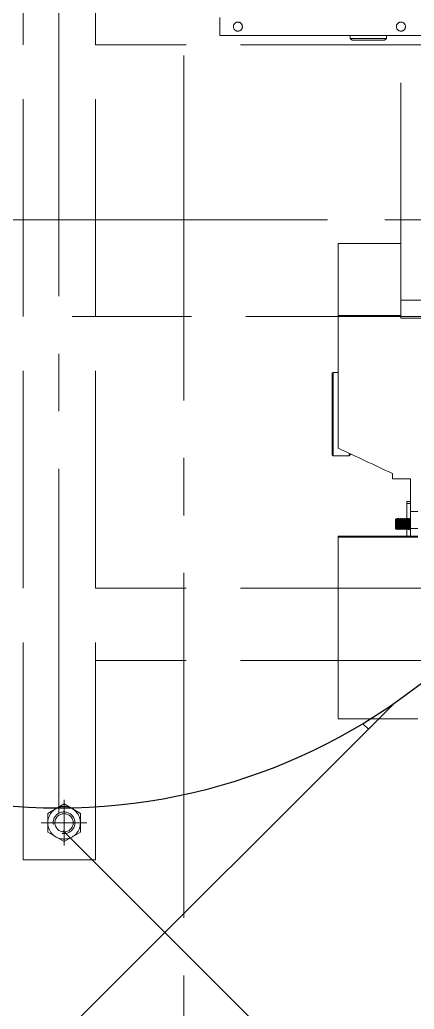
# Model space of a CAD drawing. Header units: millimetres. Extents: x 163705 to 1616509, y 81827 to 302547.
# Drawn here: x 227906 to 228124, y 146224 to 146770 of the extents above; entities that cross this region are included whole.
import ezdxf

# ---------------------------------------------------------------- set-up
doc = ezdxf.new("R2010")
doc.units = ezdxf.units.MM
doc.header["$LTSCALE"] = 10
doc.linetypes.add('ACAD_ISO02W100', pattern=[15, 12, -3])
doc.linetypes.add('CENTER2', pattern=[28.575, 19.05, -3.175, 3.175, -3.175])
for name, color, linetype, lineweight in [('1-中心线', 1, 'CENTER2', 0), ('1-剖面线', 8, 'Continuous', 0), ('1-填充', 8, 'Continuous', 18), ('1-虚线', 8, 'ACAD_ISO02W100', 0), ('1-设备轮廓', 2, 'Continuous', 18)]:
    doc.layers.add(name, color=color, linetype=linetype, lineweight=lineweight)

# ---------------------------------------------------------------- blocks, each defined once
blk = doc.blocks.new('G$CE8A1B22C')
blk.add_circle((328, 328), 325)
at = {"layer": '1-中心线'}
for p, q in [((328, 0), (328, 656)), ((0, 328), (656, 328))]:
    blk.add_line(p, q, dxfattribs=at)
at = {"layer": '1-剖面线'}
blk.add_arc((404.26, 195.37), 325, 43.5125, 196.2853, dxfattribs=at)
blk = doc.blocks.new('A$C5A5F0ED2')
at = {"layer": '1-填充'}
h = blk.add_hatch(dxfattribs=at)
h.set_pattern_fill('ANSI38', color=256, scale=50)
h.paths.add_polyline_path([(100, 100), (5900, 100), (5900, 1900), (100, 1900)])
h.paths.add_polyline_path([(675, 1000.01, 1), (1325, 1000.01, 1)], flags=16)
h.paths.add_polyline_path([(3325, 1000, 0.677608), (2764.3, 776.23, 0.677608)], flags=16)
h.paths.add_polyline_path([(5325, 1000.01, 0.677608), (4764.3, 776.24, 0.677608)], flags=16)
blk.add_blockref('G$CE8A1B22C', (672, 672.01))
blk = doc.blocks.new('A$C7121566b')
for name, p in [('A$C5A5F0ED2', (16999.65, 5100.13)), ('G$CE8A1B22C', (17671.65, 5772.14))]:
    blk.add_blockref(name, p)
blk = doc.blocks.new('*X26')
for p, q in [((-5.2, 9), (-10.39, 0)), ((5.2, 9), (-5.2, 9)), ((10.39, 0), (5.2, 9)), ((-10.39, 0), (-5.2, -9)), ((5.2, -9), (10.39, 0)), ((-5.2, -9), (5.2, -9))]:
    blk.add_line(p, q)
for radius in [9, 5.05]:
    blk.add_circle((0, 0), radius)
blk.add_arc((0, 0), 6, 260, 190)
at = {"layer": '1-中心线'}
for p, q in [((0, -12.64), (0, 12.64)), ((-12.64, 0), (12.64, 0))]:
    blk.add_line(p, q, dxfattribs=at)
blk = doc.blocks.new('A$C3984b98f')
for p, q in [((256.14, 442.81), (256.14, -157.19)), ((256.14, 442.81), (296.14, 442.81)), ((256.14, 442.81), (276.14, 442.81)), ((256.14, 442.81), (296.14, 442.81)), ((296.14, 442.81), (296.14, -157.19)), ((122.29, 365.04), (78.29, 365.04)), ((122.29, 365.04), (122.29, 306.63)), ((-243.86, 332.81), (256.14, 332.81)), ((122.29, 306.63), (122.29, 264.58)), ((-243.86, 292.81), (256.14, 292.81)), ((122.29, 264.58), (78.29, 264.58)), ((82.29, 264.16), (78.29, 264.16)), ((82.29, 264.16), (82.29, 259.87)), ((122.29, 264.15), (82.29, 264.15)), ((84.29, 264.15), (84.29, 260.16)), ((122.29, 264.15), (122.29, 264.58)), ((78.29, 259.87), (82.29, 259.87)), ((82.57, 260.34), (82.29, 259.86)), ((82.55, 260.25), (82.29, 259.82)), ((82.29, 259.87), (82.29, 232.53)), ((82.42, 258.16), (82.29, 258.1)), ((82.85, 258.01), (82.53, 258.16)), ((82.58, 260.34), (82.68, 260.34)), ((82.98, 259.71), (82.66, 260.25)), ((83.01, 259.8), (82.69, 260.34)), ((83.17, 258.16), (82.85, 258.01)), ((83.3, 260.25), (82.98, 259.71)), ((83.32, 260.34), (83, 259.78)), ((83.6, 258.01), (83.28, 258.16)), ((83.33, 260.34), (83.43, 260.34)), ((83.73, 259.71), (83.41, 260.25)), ((83.76, 259.8), (83.44, 260.34)), ((83.92, 258.16), (83.6, 258.01)), ((84.05, 260.25), (83.73, 259.71)), ((84.07, 260.34), (83.75, 259.78)), ((84.35, 258.01), (84.03, 258.16)), ((84.08, 260.34), (84.18, 260.34)), ((84.48, 259.71), (84.16, 260.25)), ((84.51, 259.8), (84.19, 260.34)), ((84.67, 258.16), (84.35, 258.01)), ((84.8, 260.25), (84.48, 259.71)), ((84.82, 260.34), (84.5, 259.78)), ((85.1, 258.01), (84.78, 258.16)), ((84.83, 260.34), (84.93, 260.34)), ((85.23, 259.71), (84.91, 260.25)), ((85.26, 259.8), (84.94, 260.34)), ((85.42, 258.16), (85.1, 258.01)), ((85.55, 260.25), (85.23, 259.71)), ((85.57, 260.34), (85.25, 259.78)), ((85.85, 258.01), (85.53, 258.16)), ((85.58, 260.34), (85.68, 260.34)), ((85.98, 259.71), (85.66, 260.25)), ((86.01, 259.8), (85.69, 260.34)), ((86.17, 258.16), (85.85, 258.01)), ((86.3, 260.25), (85.98, 259.71)), ((86.32, 260.34), (86, 259.78)), ((86.6, 258.01), (86.28, 258.16)), ((86.33, 260.34), (86.43, 260.34)), ((86.73, 259.71), (86.41, 260.25)), ((86.76, 259.8), (86.44, 260.34)), ((86.92, 258.16), (86.6, 258.01)), ((87.05, 260.25), (86.73, 259.71)), ((87.07, 260.34), (86.75, 259.78)), ((87.35, 258.01), (87.03, 258.16)), ((87.08, 260.34), (87.18, 260.34)), ((87.48, 259.71), (87.16, 260.25)), ((87.51, 259.8), (87.19, 260.34)), ((87.67, 258.16), (87.35, 258.01)), ((87.8, 260.25), (87.48, 259.71)), ((87.82, 260.34), (87.5, 259.78)), ((88.1, 258.01), (87.78, 258.16)), ((87.83, 260.34), (87.93, 260.34)), ((88.23, 259.71), (87.91, 260.25)), ((88.26, 259.8), (87.94, 260.34)), ((88.42, 258.16), (88.1, 258.01)), ((88.55, 260.25), (88.23, 259.71)), ((88.57, 260.34), (88.25, 259.78)), ((88.85, 258.01), (88.53, 258.16)), ((88.58, 260.34), (88.68, 260.34)), ((88.98, 259.71), (88.66, 260.25)), ((89.01, 259.8), (88.69, 260.34)), ((89.17, 258.16), (88.85, 258.01)), ((89.3, 260.25), (88.98, 259.71)), ((89.32, 260.34), (89, 259.78)), ((89.6, 258.01), (89.28, 258.16)), ((89.33, 260.34), (89.43, 260.34)), ((89.73, 259.71), (89.41, 260.25)), ((89.76, 259.8), (89.44, 260.34)), ((89.92, 258.16), (89.6, 258.01)), ((90.05, 260.25), (89.73, 259.71)), ((90.07, 260.34), (89.75, 259.78)), ((90.08, 260.34), (90.07, 260.34)), ((90.08, 260.34), (90.08, 260.34)), ((90.08, 260.34), (90.08, 255.25)), ((90.58, 259.84), (90.08, 260.34)), ((90.58, 255.6), (90.58, 259.84)), ((82.3, 255.25), (82.29, 255.26)), ((82.3, 255.25), (82.29, 255.11)), ((82.29, 254.34), (82.31, 254.34)), ((82.64, 254.91), (82.32, 254.35)), ((82.73, 255.64), (82.41, 255.25)), ((82.94, 254.35), (82.63, 254.89)), ((83.05, 255.25), (82.73, 255.64)), ((82.95, 254.34), (83.06, 254.34)), ((83.39, 254.91), (83.07, 254.35)), ((83.48, 255.64), (83.16, 255.25)), ((83.69, 254.35), (83.38, 254.89)), ((83.8, 255.25), (83.48, 255.64)), ((83.7, 254.34), (83.81, 254.34)), ((84.14, 254.91), (83.82, 254.35)), ((84.23, 255.64), (83.91, 255.25)), ((84.44, 254.35), (84.13, 254.89)), ((84.55, 255.25), (84.23, 255.64)), ((84.29, 254.61), (84.29, 246.07)), ((84.45, 254.34), (84.56, 254.34)), ((84.89, 254.91), (84.57, 254.35)), ((84.98, 255.64), (84.66, 255.25)), ((85.19, 254.35), (84.88, 254.89)), ((85.3, 255.25), (84.98, 255.64)), ((85.2, 254.34), (85.31, 254.34)), ((85.64, 254.91), (85.32, 254.35)), ((85.73, 255.64), (85.41, 255.25)), ((85.94, 254.35), (85.63, 254.89)), ((86.05, 255.25), (85.73, 255.64)), ((85.95, 254.34), (86.06, 254.34)), ((86.39, 254.91), (86.07, 254.35)), ((86.48, 255.64), (86.16, 255.25)), ((86.69, 254.35), (86.38, 254.89)), ((86.8, 255.25), (86.48, 255.64)), ((86.7, 254.34), (86.81, 254.34)), ((87.14, 254.91), (86.82, 254.35)), ((87.23, 255.64), (86.91, 255.25)), ((87.44, 254.35), (87.13, 254.89)), ((87.55, 255.25), (87.23, 255.64)), ((87.45, 254.34), (87.56, 254.34)), ((87.89, 254.91), (87.57, 254.35)), ((87.98, 255.64), (87.66, 255.25)), ((88.19, 254.35), (87.88, 254.89)), ((88.3, 255.25), (87.98, 255.64)), ((88.2, 254.34), (88.31, 254.34)), ((88.64, 254.91), (88.32, 254.35)), ((88.73, 255.64), (88.41, 255.25)), ((88.94, 254.35), (88.63, 254.89)), ((89.05, 255.25), (88.73, 255.64)), ((88.95, 254.34), (89.06, 254.34)), ((89.39, 254.91), (89.07, 254.35)), ((89.48, 255.64), (89.16, 255.25)), ((89.69, 254.35), (89.38, 254.89)), ((89.8, 255.25), (89.48, 255.64)), ((89.7, 254.34), (89.81, 254.34)), ((90.14, 254.91), (89.82, 254.35)), ((90.08, 255.25), (89.91, 255.25)), ((90.38, 255.46), (90.08, 255.25)), ((90.31, 254.58), (90.13, 254.89)), ((90.58, 254.84), (90.31, 254.58)), ((90.58, 254.84), (90.58, 255.6)), ((82.29, 250.46), (78.29, 250.46)), ((82.29, 232.53), (82.29, 250.46)), ((82.29, 246.07), (84.29, 246.07)), ((84.29, 246.07), (84.29, 244.93)), ((82.29, 244.93), (84.29, 244.93)), ((92.29, 232.53), (82.29, 232.53)), ((92.29, 229.51), (92.29, 232.53)), ((115.59, 219.17), (116.09, 219.67)), ((115.59, 219.17), (115.59, 218.62)), ((116.09, 218.38), (116.09, 219.67)), ((125.09, 219.67), (116.09, 219.67)), ((125.09, 219.67), (125.09, 201.69)), ((125.59, 219.17), (125.09, 219.67)), ((125.59, 201.58), (125.59, 219.17)), ((122.29, 205.64), (122.29, 215.46)), ((125.59, 199.95), (125.59, 211.67)), ((122.29, 142.22), (122.29, 205.64)), ((125.09, 201.69), (125.09, 173.67)), ((125.59, 174.17), (125.59, 201.58)), ((125.59, 199.95), (125.59, 181.67)), ((125.09, 173.67), (122.29, 173.67)), ((125.59, 174.17), (125.09, 173.67)), ((-252.4, 143.7), (87.6, 143.7)), ((-246.86, 142.81), (269.14, 142.81)), ((87.6, 133.7), (87.6, 143.7)), ((122.29, 142.22), (87.6, 142.22)), ((122.29, 142.22), (122.29, 102.47)), ((87.6, 133.7), (47.6, 133.7)), ((87.6, 133.7), (87.6, -12.3)), ((122.29, 102.47), (87.6, 102.47)), ((122.29, 102.42), (87.6, 102.42)), ((122.29, 102.42), (122.29, 102.47)), ((-243.86, -7.19), (256.14, -7.19)), ((96.6, -9.8), (95.6, -10.8)), ((115.38, -10.8), (95.6, -10.8)), ((95.6, -12.3), (95.6, -10.8)), ((114.4, -9.8), (96.6, -9.8)), ((114.6, -9.8), (114.4, -9.8)), ((114.6, -9.8), (115.6, -10.8)), ((115.6, -10.8), (115.38, -10.8)), ((115.6, -12.3), (115.6, -10.8)), ((187.6, -12.3), (-12.4, -12.3)), ((187.6, -22.3), (187.6, -12.3))]:
    blk.add_line(p, q)
for points in [[(82.55, 260.25), (82.47, 259.27), (82.42, 258.16)], [(82.53, 258.16), (82.6, 259.55), (82.66, 260.25)], [(83.3, 260.25), (83.22, 259.27), (83.17, 258.16)], [(83.28, 258.16), (83.35, 259.55), (83.41, 260.25)], [(84.05, 260.25), (83.97, 259.27), (83.92, 258.16)], [(84.03, 258.16), (84.1, 259.55), (84.16, 260.25)], [(84.8, 260.25), (84.72, 259.27), (84.67, 258.16)], [(84.78, 258.16), (84.85, 259.55), (84.91, 260.25)], [(85.55, 260.25), (85.47, 259.27), (85.42, 258.16)], [(85.53, 258.16), (85.6, 259.55), (85.66, 260.25)], [(86.3, 260.25), (86.22, 259.27), (86.17, 258.16)], [(86.28, 258.16), (86.35, 259.55), (86.41, 260.25)], [(87.05, 260.25), (86.97, 259.27), (86.92, 258.16)], [(87.03, 258.16), (87.1, 259.55), (87.16, 260.25)], [(87.8, 260.25), (87.72, 259.27), (87.67, 258.16)], [(87.78, 258.16), (87.85, 259.55), (87.91, 260.25)], [(88.55, 260.25), (88.47, 259.27), (88.42, 258.16)], [(88.53, 258.16), (88.6, 259.55), (88.66, 260.25)], [(89.3, 260.25), (89.22, 259.27), (89.17, 258.16)], [(89.28, 258.16), (89.35, 259.55), (89.41, 260.25)], [(90.05, 260.25), (89.97, 259.27), (89.92, 258.16)], [(82.32, 254.35), (82.33, 254.37), (82.34, 254.45), (82.41, 255.25)], [(83.05, 255.25), (83, 254.56), (82.97, 254.38), (82.96, 254.36), (82.96, 254.35), (82.95, 254.34), (82.95, 254.34)], [(83.8, 255.25), (83.75, 254.56), (83.72, 254.38), (83.71, 254.36), (83.71, 254.35), (83.7, 254.34), (83.7, 254.34)], [(84.55, 255.25), (84.5, 254.56), (84.47, 254.38), (84.46, 254.36), (84.46, 254.35), (84.45, 254.34), (84.45, 254.34)], [(84.57, 254.35), (84.58, 254.37), (84.59, 254.45), (84.66, 255.25)], [(85.3, 255.25), (85.25, 254.56), (85.22, 254.38), (85.21, 254.36), (85.21, 254.35), (85.2, 254.34), (85.2, 254.34)], [(85.32, 254.35), (85.33, 254.37), (85.34, 254.45), (85.41, 255.25)], [(86.05, 255.25), (86, 254.56), (85.97, 254.38), (85.96, 254.36), (85.96, 254.35), (85.95, 254.34), (85.95, 254.34)], [(86.07, 254.35), (86.08, 254.37), (86.09, 254.45), (86.16, 255.25)], [(86.8, 255.25), (86.75, 254.56), (86.72, 254.38), (86.71, 254.36), (86.71, 254.35), (86.7, 254.34), (86.7, 254.34)], [(86.82, 254.35), (86.83, 254.37), (86.84, 254.45), (86.91, 255.25)], [(87.55, 255.25), (87.5, 254.56), (87.47, 254.38), (87.46, 254.36), (87.46, 254.35), (87.45, 254.34), (87.45, 254.34)], [(87.57, 254.35), (87.58, 254.37), (87.59, 254.45), (87.66, 255.25)], [(88.3, 255.25), (88.25, 254.56), (88.22, 254.38), (88.21, 254.36), (88.21, 254.35), (88.2, 254.34), (88.2, 254.34)], [(88.32, 254.35), (88.33, 254.37), (88.34, 254.45), (88.41, 255.25)], [(89.05, 255.25), (89, 254.56), (88.97, 254.38), (88.96, 254.36), (88.96, 254.35), (88.95, 254.34), (88.95, 254.34)], [(89.8, 255.25), (89.75, 254.56), (89.72, 254.38), (89.71, 254.36), (89.71, 254.35), (89.7, 254.34), (89.7, 254.34)], [(89.82, 254.35), (89.83, 254.37), (89.84, 254.45), (89.91, 255.25)], [(90.31, 254.58), (90.32, 254.59), (90.32, 254.6), (90.33, 254.68), (90.38, 255.46)]]:
    blk.add_lwpolyline(points)
for centre in [(87.6, -17.3), (177.6, -17.3)]:
    blk.add_circle(centre, 2.5)
for centre, radius, start, end in [((-166.91, 267.39), 249.5, 357.2119, 357.8802), ((-166.45, 267.37), 249.15, 357.2111, 357.8803), ((82.86, 260.23), 0.307, 158.7245, 175.223), ((82.58, 260.33), 0.011, 103.0271, 159.6852), ((82.68, 260.33), 0.0121, 19.63, 75.7871), ((-82.64, 265.53), 165.67, 356.5773, 357.3973), ((83.22, 259.68), 0.245, 156.5869, 172.9197), ((-166.16, 267.39), 249.5, 357.2119, 357.8802), ((-166.05, 267.39), 249.5, 357.2119, 357.8802), ((83.61, 260.23), 0.307, 158.7245, 175.223), ((83.33, 260.33), 0.011, 103.0271, 159.6852), ((83.43, 260.33), 0.0121, 19.63, 75.7871), ((-81.89, 265.53), 165.67, 356.5773, 357.3973), ((83.97, 259.68), 0.245, 156.5869, 172.9197), ((-165.41, 267.39), 249.5, 357.2119, 357.8802), ((-164.95, 267.37), 249.15, 357.2111, 357.8803), ((84.36, 260.23), 0.307, 158.7245, 175.223), ((84.08, 260.33), 0.011, 103.0271, 159.6852), ((84.18, 260.33), 0.0121, 19.63, 75.7871), ((-81.14, 265.53), 165.67, 356.5773, 357.3973), ((84.72, 259.68), 0.245, 156.5869, 172.9197), ((-164.66, 267.39), 249.5, 357.2119, 357.8802), ((-164.55, 267.39), 249.5, 357.2119, 357.8802), ((85.11, 260.23), 0.307, 158.7245, 175.223), ((84.83, 260.33), 0.011, 103.0271, 159.6852), ((84.93, 260.33), 0.0121, 19.63, 75.7871), ((-80.39, 265.53), 165.67, 356.5773, 357.3973), ((85.47, 259.68), 0.245, 156.5869, 172.9197), ((-163.91, 267.39), 249.5, 357.2119, 357.8802), ((-163.8, 267.39), 249.5, 357.2119, 357.8802), ((85.86, 260.23), 0.307, 158.7245, 175.223), ((85.58, 260.33), 0.011, 103.0271, 159.6852), ((85.68, 260.33), 0.0121, 19.63, 75.7871), ((-79.64, 265.53), 165.67, 356.5773, 357.3973), ((86.22, 259.68), 0.245, 156.5869, 172.9197), ((-163.16, 267.39), 249.5, 357.2119, 357.8802), ((-163.05, 267.39), 249.5, 357.2119, 357.8802), ((86.61, 260.23), 0.307, 158.7245, 175.223), ((86.33, 260.33), 0.011, 103.0271, 159.6852), ((86.43, 260.33), 0.0121, 19.63, 75.7871), ((-78.89, 265.53), 165.67, 356.5773, 357.3973), ((86.97, 259.68), 0.245, 156.5869, 172.9197), ((-162.41, 267.39), 249.5, 357.2119, 357.8802), ((-162.3, 267.39), 249.5, 357.2119, 357.8802), ((87.36, 260.23), 0.307, 158.7245, 175.223), ((87.08, 260.33), 0.011, 103.0271, 159.6852), ((87.18, 260.33), 0.0121, 19.63, 75.7871), ((-78.14, 265.53), 165.67, 356.5773, 357.3973), ((87.72, 259.68), 0.245, 156.5869, 172.9197), ((-161.66, 267.39), 249.5, 357.2119, 357.8802), ((-161.55, 267.39), 249.5, 357.2119, 357.8802), ((88.11, 260.23), 0.307, 158.7245, 175.223), ((87.83, 260.33), 0.011, 103.0271, 159.6852), ((87.93, 260.33), 0.0121, 19.63, 75.7871), ((-77.39, 265.53), 165.67, 356.5773, 357.3973), ((88.47, 259.68), 0.245, 156.5869, 172.9197), ((-160.91, 267.39), 249.5, 357.2119, 357.8802), ((-160.8, 267.39), 249.5, 357.2119, 357.8802), ((88.86, 260.23), 0.307, 158.7245, 175.223), ((88.58, 260.33), 0.011, 103.0271, 159.6852), ((88.68, 260.33), 0.0121, 19.63, 75.7871), ((-76.64, 265.53), 165.67, 356.5773, 357.3973), ((89.22, 259.68), 0.245, 156.5869, 172.9197), ((-160.16, 267.39), 249.5, 357.2119, 357.8802), ((-160.05, 267.39), 249.5, 357.2119, 357.8802), ((89.61, 260.23), 0.307, 158.7245, 175.223), ((89.33, 260.33), 0.011, 103.0271, 159.6852), ((89.43, 260.33), 0.0121, 19.63, 75.7871), ((-75.89, 265.53), 165.67, 356.5773, 357.3973), ((89.97, 259.68), 0.245, 156.5869, 172.9197), ((-159.41, 267.39), 249.5, 357.2119, 357.8802), ((90.36, 260.23), 0.308, 158.7592, 175.2063), ((82.31, 254.36), 0.0121, 284.2129, 340.37), ((82.95, 254.35), 0.011, 200.3148, 256.9729), ((83.06, 254.36), 0.0121, 284.2129, 340.37), ((83.7, 254.35), 0.011, 200.3148, 256.9729), ((83.81, 254.36), 0.0121, 284.2129, 340.37), ((84.45, 254.35), 0.011, 200.3148, 256.9729), ((84.56, 254.36), 0.0121, 284.2129, 340.37), ((85.2, 254.35), 0.011, 200.3148, 256.9729), ((85.31, 254.36), 0.0121, 284.2129, 340.37), ((85.95, 254.35), 0.011, 200.3148, 256.9729), ((86.06, 254.36), 0.0121, 284.2129, 340.37), ((86.7, 254.35), 0.011, 200.3148, 256.9729), ((86.81, 254.36), 0.0121, 284.2129, 340.37), ((87.45, 254.35), 0.011, 200.3148, 256.9729), ((87.56, 254.36), 0.0121, 284.2129, 340.37), ((88.2, 254.35), 0.011, 200.3148, 256.9729), ((88.31, 254.36), 0.0121, 284.2129, 340.37), ((88.95, 254.35), 0.011, 200.3148, 256.9729), ((89.06, 254.36), 0.0121, 284.2129, 340.37), ((89.7, 254.35), 0.011, 200.3148, 256.9729), ((89.81, 254.36), 0.0121, 284.2129, 340.37), ((90.31, 254.59), 0.00328, 184.5083, 310.5085), ((-3239.17, -6926), 7893.03, 64.793776, 65.034226)]:
    blk.add_arc(centre, radius, start, end)
for centre, major_axis, ratio, start_param, end_param in [((82.72, 257.35), (-0.03, 2.99), 0.040137, 6.282732, 6.531904), ((82.91, 257.34), (0.09, 2.44), 0.036597, 0.250263, 1.297461), ((83.47, 257.35), (-0.03, 2.99), 0.040137, 6.282732, 6.531904), ((83.66, 257.34), (0.09, 2.44), 0.036597, 0.250263, 1.297461), ((84.22, 257.35), (-0.03, 2.99), 0.040137, 6.282732, 6.531904), ((84.41, 257.34), (0.09, 2.44), 0.036597, 0.250263, 1.297461), ((84.97, 257.35), (-0.03, 2.99), 0.040137, 6.282732, 6.531904), ((85.16, 257.34), (0.09, 2.44), 0.036597, 0.250263, 1.297461), ((85.72, 257.35), (-0.03, 2.99), 0.040137, 6.282732, 6.531904), ((85.91, 257.34), (0.09, 2.44), 0.036597, 0.250263, 1.297461), ((86.47, 257.35), (-0.03, 2.99), 0.040137, 6.282732, 6.531904), ((86.66, 257.34), (0.09, 2.44), 0.036597, 0.250263, 1.297461), ((87.22, 257.35), (-0.03, 2.99), 0.040137, 6.282732, 6.531904), ((87.41, 257.34), (0.09, 2.44), 0.036597, 0.250263, 1.297461), ((87.97, 257.35), (-0.03, 2.99), 0.040137, 6.282732, 6.531904), ((88.16, 257.34), (0.09, 2.44), 0.036597, 0.250263, 1.297461), ((88.72, 257.35), (-0.03, 2.99), 0.040137, 6.282732, 6.531904), ((88.91, 257.34), (0.09, 2.44), 0.036597, 0.250263, 1.297461), ((89.47, 257.35), (-0.03, 2.99), 0.040137, 6.282732, 6.531904), ((89.66, 257.34), (0.09, 2.44), 0.036597, 0.250263, 1.297461), ((82.66, 257.34), (0.03, 2.44), 0.049241, 3.229126, 3.940521), ((83.09, 257.34), (0.03, 2.99), 0.040136, 3.212818, 3.941414), ((83.41, 257.34), (0.03, 2.44), 0.049241, 3.229126, 3.940521), ((83.84, 257.34), (0.03, 2.99), 0.040136, 3.212818, 3.941414), ((84.16, 257.34), (0.03, 2.44), 0.049241, 3.229126, 3.940521), ((84.91, 257.34), (0.03, 2.44), 0.049241, 3.229126, 3.940521), ((85.66, 257.34), (0.03, 2.44), 0.049241, 3.229126, 3.940521), ((86.41, 257.34), (0.03, 2.44), 0.049241, 3.229126, 3.940521), ((87.16, 257.34), (0.03, 2.44), 0.049241, 3.229126, 3.940521), ((87.91, 257.34), (0.03, 2.44), 0.049241, 3.229126, 3.940521), ((88.66, 257.34), (0.03, 2.44), 0.049241, 3.229126, 3.940521), ((89.09, 257.34), (0.03, 2.99), 0.040136, 3.212818, 3.941414), ((89.41, 257.34), (0.03, 2.44), 0.049241, 3.229126, 3.940521), ((90.16, 257.34), (0.03, 2.44), 0.049241, 3.229126, 3.751119)]:
    blk.add_ellipse(centre, major_axis=major_axis, ratio=ratio, start_param=start_param, end_param=end_param)
at = {"xscale": -1, "rotation": 89.99999999999999}
blk.add_blockref('*X26', (273.52, 422.38), dxfattribs=at)
blk = doc.blocks.new('A$Ce0621208')
at = {"layer": '1-中心线'}
blk.add_line((-1187.96, 605.05), (1951.97, 605.05), dxfattribs=at)
blk = doc.blocks.new('G$C126DDED6')
at = {"rotation": 90}
blk.add_blockref('A$Ce0621208', (1640.05, 2164.12), dxfattribs=at)
at = {"layer": '1-虚线'}
blk.add_blockref('A$C3984b98f', (827.56, 2406.26), dxfattribs=at)
blk = doc.blocks.new('A$C790c3438')
at = {"layer": '1-设备轮廓', "rotation": 180}
blk.add_blockref('G$C126DDED6', (-16112.48, 10149.08), dxfattribs=at)

msp = doc.modelspace()

# ---------------------------------------------------------------- block references
for name, p in [('A$C790c3438', (245144.313, 139006.156)), ('A$C7121566b', (209928.183, 140559.499))]:
    msp.add_blockref(name, p)

doc.saveas('drawing.dxf')
